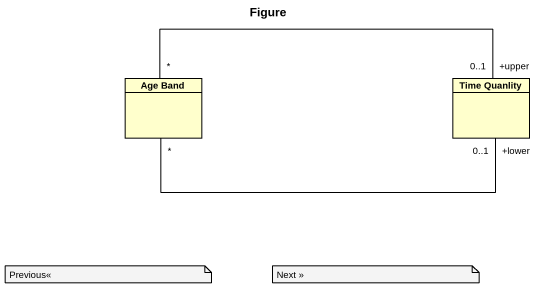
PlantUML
@startuml
title Figure
hide circle
hide empty members
class "Age Band" as Age_Band
class "Time Quanlity" as Time_Quanlity
Time_Quanlity "+lower\n0..1" -left- "*" Age_Band
Time_Quanlity "+upper\n0..1" -left- "*" Age_Band
note as N1
  Previous<<
end note
note as N2
  Next >>
end note
@enduml
